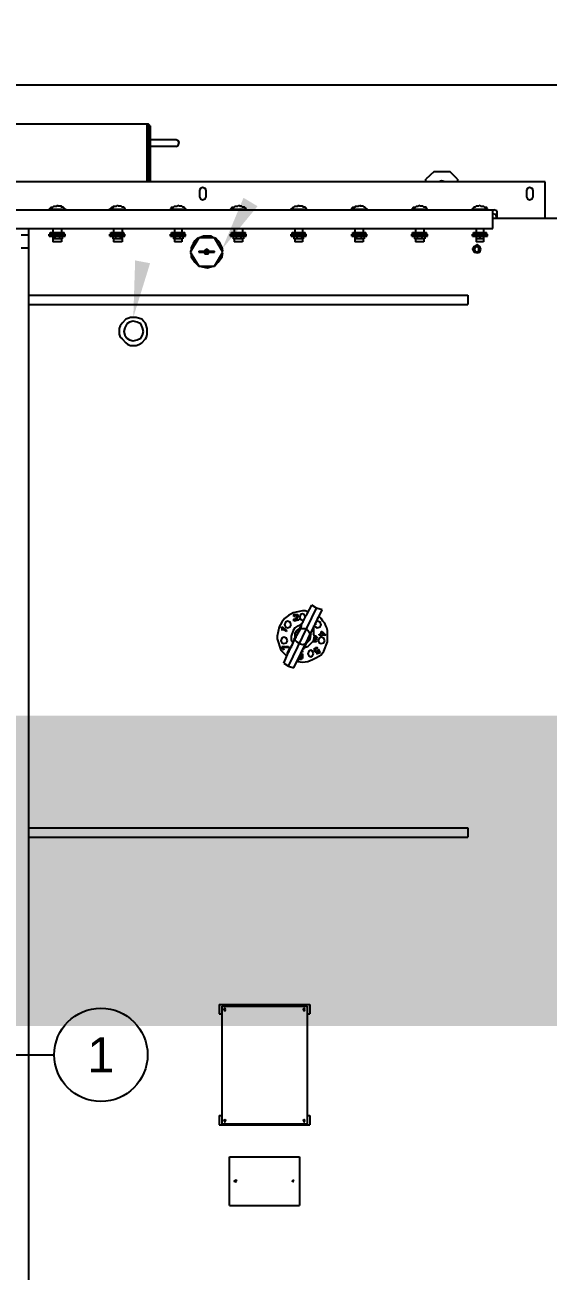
# Model space of a CAD drawing. Header units: feet. Extents: x -17 to 453, y -41 to 31.
# Drawn here: x 33.308 to 34.709, y 17.345 to 20.68 of the extents above; entities that cross this region are included whole.
import ezdxf
from ezdxf import colors
from ezdxf.entities.mleader import LeaderData, LeaderLine
from ezdxf.enums import TextEntityAlignment as Align
from ezdxf.math import Vec2, Vec3

# ---------------------------------------------------------------- set-up
doc = ezdxf.new("R2018")
doc.units = ezdxf.units.FT
doc.header["$MEASUREMENT"] = 0
for name, color, linetype in [('E-CABL-GND', 3, 'Continuous'), ('E-DETL', 1, 'Continuous'), ('G-ANNO-TEXT', 1, 'Continuous')]:
    doc.layers.add(name, color=color, linetype=linetype)
doc.styles.add('NEI-A', font='arial.ttf')
doc.styles.get("Standard").update_dxf_attribs({"font": 'arial.ttf'})

# ---------------------------------------------------------------- blocks, each defined once
blk = doc.blocks.new('DETAIL_TITLE')
at = {"style": 'NEI-A', "flags": 8}
blk.add_attdef('#', text='', height=0.2, dxfattribs=at).set_placement((0.5922, -0.5109), align=Align.MIDDLE_CENTER)
at = {"lineweight": 30, "style": '', "flags": 104}
blk.add_attdef('DETAIL_TITLE', text='', height=0.2, dxfattribs=at).set_placement((0.9099, -0.5251), align=Align.BOTTOM_LEFT)
at = {"style": 'NEI-A'}
for tag, p in [('SCALE:', (0.9386, -0.7379)), ('1"_=_', (1.5474, -0.7379))]:
    blk.add_attdef(tag, text='', height=0.1, dxfattribs=at).set_placement(p, align=Align.BOTTOM_LEFT)
blk = doc.blocks.new('_TagCircle')
at = {"color": 0, "linetype": 'ByBlock', "lineweight": -2, "transparency": 16777216}
blk.add_circle((0, 0), 0.125, dxfattribs=at)
at = {"color": 0, "transparency": 16777216, "style": 'NEI-A'}
blk.add_attdef('TAGNUMBER', text='', height=0.09375, dxfattribs=at).set_placement((0, -0.046875), align=Align.CENTER)

msp = doc.modelspace()

# ---------------------------------------------------------------- hatches: boundary and pattern name
at = {"layer": 'E-DETL', "linetype": 'Continuous'}
for points in [[(33.83596, 20.07985), (33.89349, 20.21744), (33.93101, 20.19492)], [(33.59832, 19.89725), (33.60332, 20.04984), (33.64334, 20.04233)]]:
    msp.add_hatch(color=256, dxfattribs=at).paths.add_polyline_path(points)

# ---------------------------------------------------------------- linework, layer by layer
at = {"layer": 'Defpoints'}
msp.add_lwpolyline([(0.30977, 20.51939), (37.64417, 20.51939)], dxfattribs=at)
at = {"layer": 'E-CABL-GND'}
msp.add_open_spline([(32.77665, 18.07786), (32.81162, 18.0806), (32.92436, 18.0886), (33.25823, 18.09994), (33.1251, 17.38269), (33.4423, 16.69989), (33.11327, 16.61678), (33.13744, 16.49651)], degree=3, knots=[1.6562193, 1.6562193, 1.6562193, 1.6562193, 1.7533787, 1.9660396, 2.5434287, 3.3939212, 3.5619751, 3.5619751, 3.5619751, 3.5619751], dxfattribs=at)
at = {"layer": 'E-DETL', "linetype": 'Continuous'}
for p, q in [((33.63834, 20.41255), (33.63834, 20.25996)), ((34.57139, 20.18241), (34.57139, 20.1624)), ((34.78902, 20.1624), (34.56138, 20.1624)), ((33.38319, 20.11487), (33.38319, 20.09987)), ((33.5683, 20.11487), (33.5683, 20.09987)), ((34.19117, 20.11487), (34.19117, 20.09987)), ((34.03107, 19.09177), (34.03107, 19.08677)), ((34.03357, 19.09427), (34.03357, 19.08927)), ((34.03608, 19.10178), (34.03608, 19.09177)), ((34.03858, 19.10178), (34.03858, 19.09427)), ((34.08611, 19.07927), (34.08611, 19.07426)), ((33.99605, 19.06676), (33.99605, 19.05925)), ((34.0811, 19.07176), (34.0811, 19.05175)), ((34.02107, 19.01923), (34.02107, 19.01423)), ((34.03357, 19.04424), (34.03357, 19.03924)), ((34.0836, 19.03924), (34.0836, 19.02924)), ((34.08611, 19.01423), (34.08611, 19.00422)), ((34.04108, 18.98421), (34.05108, 18.98421)), ((34.04858, 18.99171), (34.04858, 18.98171))]:
    msp.add_line(p, q, dxfattribs=at)
for points in [[(32.17998, 20.41505), (33.63834, 20.41505)], [(33.63584, 20.25996), (33.63584, 20.41505)], [(33.63834, 20.41255), (33.63584, 20.41255)], [(33.64334, 20.41005), (33.63834, 20.41505)], [(33.64084, 20.41005), (33.63834, 20.41255)], [(33.64084, 20.41005), (33.64084, 20.25996)], [(33.64334, 20.41005), (33.64334, 20.25996)], [(33.71339, 20.37253), (33.64334, 20.37253)], [(33.71339, 20.35502), (33.64334, 20.35502)], [(33.71339, 20.35502), (33.71839, 20.35752), (33.72089, 20.36502), (33.71839, 20.37002), (33.71339, 20.37253)], [(34.40379, 20.28748), (34.38128, 20.26746)], [(34.40379, 20.28748), (34.44632, 20.28748)], [(34.46633, 20.26746), (34.44632, 20.28748)], [(34.70147, 20.25996), (31.11686, 20.25996)], [(33.79343, 20.23745), (33.79093, 20.24245), (33.78343, 20.24495), (33.77842, 20.24245), (33.77592, 20.23745)], [(34.38128, 20.25996), (34.38128, 20.26746)], [(34.43381, 20.25996), (34.4238, 20.26246), (34.4163, 20.25996)], [(34.46633, 20.26746), (34.46633, 20.25996)], [(34.66895, 20.23745), (34.66645, 20.24245), (34.65894, 20.24495), (34.65394, 20.24245), (34.65144, 20.23745)], [(34.70147, 20.1624), (34.70147, 20.25996)], [(33.77592, 20.23745), (33.77592, 20.21994)], [(33.77592, 20.21994), (33.77842, 20.21493), (33.78343, 20.21243), (33.79093, 20.21493), (33.79343, 20.21994)], [(33.79343, 20.21994), (33.79343, 20.23745)], [(34.65144, 20.23745), (34.65144, 20.21994)], [(34.65144, 20.21994), (34.65394, 20.21493), (34.65894, 20.21243), (34.66645, 20.21493), (34.66895, 20.21994)], [(34.66895, 20.21994), (34.66895, 20.23745)], [(31.25444, 20.18492), (34.56389, 20.18492)], [(33.37319, 20.18742), (33.37819, 20.19242), (33.38319, 20.19242), (33.38569, 20.19492), (33.3932, 20.19492), (33.3957, 20.19742)], [(33.37319, 20.18742), (33.37319, 20.18492)], [(33.37319, 20.18742), (33.41821, 20.18742)], [(33.41571, 20.18742), (33.41071, 20.19242), (33.4057, 20.19242), (33.4057, 20.19492), (33.3982, 20.19492), (33.3957, 20.19742)], [(33.41821, 20.18742), (33.41821, 20.18492)], [(33.53328, 20.18742), (33.53328, 20.18492)], [(33.53328, 20.18742), (33.57831, 20.18742)], [(33.53578, 20.18742), (33.54078, 20.19242), (33.54579, 20.19242), (33.54579, 20.19492), (33.55329, 20.19492), (33.55579, 20.19742)], [(33.5758, 20.18742), (33.5758, 20.18992), (33.5733, 20.19242), (33.5683, 20.19242), (33.5658, 20.19492), (33.55829, 20.19492), (33.55579, 20.19742)], [(33.57831, 20.18742), (33.57831, 20.18492)], [(33.69588, 20.18742), (33.69588, 20.18492)], [(33.69588, 20.18742), (33.7409, 20.18742)], [(33.69838, 20.18742), (33.70088, 20.18992), (33.70088, 20.19242), (33.70588, 20.19242), (33.70838, 20.19492), (33.71589, 20.19492), (33.71839, 20.19742)], [(33.7384, 20.18742), (33.7334, 20.19242), (33.7309, 20.19242), (33.72839, 20.19492), (33.72089, 20.19492), (33.71839, 20.19742)], [(33.7409, 20.18742), (33.7409, 20.18492)], [(33.85847, 20.18742), (33.86347, 20.19242), (33.86848, 20.19242), (33.87098, 20.19492), (33.87848, 20.19492), (33.88098, 20.19742)], [(33.85847, 20.18742), (33.85847, 20.18492)], [(33.85847, 20.18742), (33.901, 20.18742)], [(33.901, 20.18742), (33.89849, 20.18992), (33.89599, 20.19242), (33.89099, 20.19242), (33.88849, 20.19492), (33.88349, 20.19492), (33.88098, 20.19742)], [(33.901, 20.18742), (33.901, 20.18492)], [(34.01857, 20.18742), (34.01857, 20.18492)], [(34.01857, 20.18742), (34.06359, 20.18742)], [(34.02107, 20.18742), (34.02607, 20.19242), (34.02857, 20.19242), (34.03107, 20.19492), (34.03858, 20.19492), (34.04108, 20.19742)], [(34.06109, 20.18742), (34.06109, 20.18992), (34.05859, 20.19242), (34.05359, 20.19242), (34.05108, 20.19492), (34.04358, 20.19492), (34.04108, 20.19742)], [(34.06359, 20.18742), (34.06359, 20.18492)], [(34.18116, 20.18742), (34.18116, 20.18492)], [(34.18116, 20.18742), (34.22619, 20.18742)], [(34.18366, 20.18742), (34.18366, 20.18992), (34.18616, 20.19242), (34.19117, 20.19242), (34.19367, 20.19492), (34.20117, 20.19492), (34.20367, 20.19742)], [(34.22369, 20.18742), (34.21868, 20.19242), (34.21618, 20.19242), (34.21368, 20.19492), (34.20618, 20.19492), (34.20367, 20.19742)], [(34.22619, 20.18742), (34.22619, 20.18492)], [(34.34376, 20.18742), (34.34876, 20.19242), (34.35376, 20.19242), (34.35626, 20.19492), (34.36127, 20.19492), (34.36377, 20.19742)], [(34.34376, 20.18742), (34.34376, 20.18492)], [(34.34376, 20.18742), (34.38628, 20.18742)], [(34.38628, 20.18742), (34.38378, 20.18992), (34.38128, 20.19242), (34.37628, 20.19242), (34.37377, 20.19492), (34.36627, 20.19492), (34.36377, 20.19742)], [(34.38628, 20.18742), (34.38628, 20.18492)], [(34.50385, 20.18742), (34.50385, 20.18492)], [(34.50385, 20.18742), (34.54888, 20.18742)], [(34.52386, 20.19492), (34.51636, 20.19492), (34.51386, 20.19242), (34.51136, 20.19242), (34.50635, 20.18742)], [(34.52636, 20.19742), (34.52386, 20.19492)], [(34.52636, 20.19742), (34.52887, 20.19492), (34.53637, 20.19492), (34.53887, 20.19242), (34.54387, 20.19242), (34.54387, 20.18992), (34.54638, 20.18742)], [(34.54888, 20.18742), (34.54888, 20.18492)], [(34.56138, 20.13489), (34.56138, 20.18492)], [(34.57139, 20.18241), (34.56389, 20.18492)], [(34.57139, 20.1649), (34.56889, 20.17241), (34.56138, 20.17491)], [(31.25694, 20.13489), (34.56138, 20.13489)], [(33.31815, 20.11738), (33.29814, 20.11738)], [(33.31815, 20.13489), (33.31815, 15.99995)], [(33.37319, 20.11487), (33.37319, 20.11988)], [(33.37319, 20.11988), (33.41571, 20.11988)], [(33.37319, 20.11487), (33.41571, 20.11487)], [(33.37569, 20.11988), (33.37569, 20.12488)], [(33.37569, 20.12488), (33.41321, 20.12488)], [(33.38319, 20.13489), (33.38319, 20.12488)], [(33.38819, 20.11487), (33.38819, 20.10737)], [(33.4007, 20.11487), (33.4007, 20.10737)], [(33.4057, 20.13489), (33.4057, 20.12488)], [(33.40821, 20.11487), (33.40821, 20.10737)], [(33.41321, 20.11988), (33.41321, 20.12488)], [(33.41571, 20.11487), (33.41571, 20.11988)], [(33.53578, 20.11487), (33.53578, 20.11988)], [(33.53578, 20.11988), (33.5758, 20.11988)], [(33.53578, 20.11487), (33.5758, 20.11487)], [(33.53828, 20.11988), (33.53828, 20.12488)], [(33.53828, 20.12488), (33.5733, 20.12488)], [(33.54329, 20.11487), (33.54329, 20.10737)], [(33.54579, 20.13489), (33.54579, 20.12488)], [(33.55079, 20.11487), (33.55079, 20.10737)], [(33.5633, 20.11487), (33.5633, 20.10737)], [(33.5683, 20.13489), (33.5683, 20.12488)], [(33.5733, 20.11988), (33.5733, 20.12488)], [(33.5758, 20.11487), (33.5758, 20.11988)], [(33.69838, 20.11487), (33.69838, 20.11988)], [(33.69838, 20.11988), (33.7384, 20.11988)], [(33.69838, 20.11487), (33.7384, 20.11487)], [(33.70088, 20.11988), (33.70088, 20.12488)], [(33.70088, 20.12488), (33.7359, 20.12488)], [(33.70588, 20.11487), (33.70588, 20.10737)], [(33.70838, 20.13489), (33.70838, 20.12488)], [(33.71088, 20.11487), (33.71088, 20.10737)], [(33.72339, 20.11487), (33.72339, 20.10737)], [(33.72839, 20.13489), (33.72839, 20.12488)], [(33.7309, 20.11487), (33.7309, 20.10737)], [(33.7359, 20.11988), (33.7359, 20.12488)], [(33.7384, 20.11487), (33.7384, 20.11988)], [(33.81344, 20.10987), (33.80594, 20.11487), (33.78593, 20.11487), (33.77592, 20.10987)], [(33.85847, 20.11487), (33.85847, 20.11988)], [(33.85847, 20.11988), (33.901, 20.11988)], [(33.85847, 20.11487), (33.901, 20.11487)], [(33.86097, 20.11988), (33.86097, 20.12488)], [(33.86097, 20.12488), (33.89849, 20.12488)], [(33.86598, 20.11487), (33.86598, 20.10737)], [(33.86848, 20.13489), (33.86848, 20.12488)], [(33.87348, 20.11487), (33.87348, 20.10737)], [(33.88599, 20.11487), (33.88599, 20.10737)], [(33.89099, 20.13489), (33.89099, 20.12488)], [(33.89349, 20.11487), (33.89349, 20.10737)], [(33.89849, 20.11988), (33.89849, 20.12488)], [(33.901, 20.11487), (33.901, 20.11988)], [(34.02107, 20.11487), (34.02107, 20.11988)], [(34.02107, 20.11988), (34.06109, 20.11988)], [(34.02107, 20.11487), (34.06109, 20.11487)], [(34.02357, 20.11988), (34.02357, 20.12488)], [(34.02357, 20.12488), (34.05859, 20.12488)], [(34.02857, 20.11487), (34.02857, 20.10737)], [(34.03107, 20.13489), (34.03107, 20.12488)], [(34.03608, 20.11487), (34.03608, 20.10737)], [(34.04858, 20.11487), (34.04858, 20.10737)], [(34.05108, 20.13489), (34.05108, 20.12488)], [(34.05359, 20.11487), (34.05359, 20.10737)], [(34.05859, 20.11988), (34.05859, 20.12488)], [(34.06109, 20.11487), (34.06109, 20.11988)], [(34.18366, 20.11487), (34.18366, 20.11988)], [(34.18366, 20.11988), (34.22369, 20.11988)], [(34.18366, 20.11487), (34.22369, 20.11487)], [(34.18616, 20.11988), (34.18616, 20.12488)], [(34.18616, 20.12488), (34.22118, 20.12488)], [(34.19117, 20.13489), (34.19117, 20.12488)], [(34.19617, 20.11487), (34.19617, 20.10737)], [(34.20868, 20.11487), (34.20868, 20.10737)], [(34.21368, 20.13489), (34.21368, 20.12488)], [(34.21618, 20.11487), (34.21618, 20.10737)], [(34.22118, 20.11988), (34.22118, 20.12488)], [(34.22369, 20.11487), (34.22369, 20.11988)], [(34.34376, 20.11487), (34.34376, 20.11988)], [(34.34376, 20.11988), (34.38628, 20.11988)], [(34.34376, 20.11487), (34.38628, 20.11487)], [(34.34626, 20.11988), (34.34626, 20.12488)], [(34.34626, 20.12488), (34.38378, 20.12488)], [(34.35126, 20.11487), (34.35126, 20.10737)], [(34.35376, 20.13489), (34.35376, 20.12488)], [(34.35877, 20.11487), (34.35877, 20.10737)], [(34.37127, 20.11487), (34.37127, 20.10737)], [(34.37628, 20.13489), (34.37628, 20.12488)], [(34.37878, 20.11487), (34.37878, 20.10737)], [(34.38378, 20.11988), (34.38378, 20.12488)], [(34.38628, 20.11487), (34.38628, 20.11988)], [(34.50635, 20.11487), (34.50635, 20.11988)], [(34.50635, 20.11988), (34.54638, 20.11988)], [(34.50635, 20.11487), (34.54638, 20.11487)], [(34.50885, 20.11988), (34.50885, 20.12488)], [(34.50885, 20.12488), (34.54387, 20.12488)], [(34.51636, 20.13489), (34.51636, 20.12488)], [(34.51636, 20.11487), (34.51636, 20.09987)], [(34.52636, 20.11487), (34.52636, 20.10737)], [(34.53637, 20.13489), (34.53637, 20.12488)], [(34.53637, 20.11487), (34.53637, 20.09987)], [(34.54387, 20.11988), (34.54387, 20.12488)], [(34.54638, 20.11487), (34.54638, 20.11988)], [(33.31815, 20.08236), (33.29814, 20.08236)], [(33.40821, 20.10737), (33.38319, 20.10737)], [(33.4057, 20.09987), (33.38319, 20.09987)], [(33.4057, 20.10737), (33.4057, 20.09987)], [(33.5683, 20.10737), (33.54329, 20.10737)], [(33.54579, 20.10737), (33.54579, 20.09987)], [(33.5683, 20.09987), (33.54579, 20.09987)], [(33.7309, 20.10737), (33.70588, 20.10737)], [(33.70838, 20.10737), (33.70838, 20.09987)], [(33.72839, 20.09987), (33.70838, 20.09987)], [(33.72839, 20.10737), (33.72839, 20.09987)], [(33.77342, 20.10987), (33.75091, 20.07235)], [(33.77092, 20.10987), (33.76342, 20.10237), (33.75841, 20.09486), (33.75341, 20.08486), (33.75341, 20.07485)], [(33.81595, 20.10987), (33.77342, 20.10987)], [(33.80094, 20.07485), (33.79844, 20.07735), (33.79593, 20.07985), (33.79093, 20.07735), (33.78843, 20.07485)], [(33.83846, 20.07235), (33.81595, 20.10987)], [(33.83846, 20.07485), (33.83596, 20.08486), (33.83095, 20.09486), (33.82595, 20.10237), (33.81845, 20.10987)], [(33.89349, 20.10737), (33.86598, 20.10737)], [(33.86848, 20.10737), (33.86848, 20.09987)], [(33.89099, 20.09987), (33.86848, 20.09987)], [(33.89099, 20.10737), (33.89099, 20.09987)], [(34.05359, 20.10737), (34.02857, 20.10737)], [(34.03107, 20.10737), (34.03107, 20.09987)], [(34.05108, 20.09987), (34.03107, 20.09987)], [(34.05108, 20.10737), (34.05108, 20.09987)], [(34.21618, 20.10737), (34.19117, 20.10737)], [(34.21368, 20.09987), (34.19117, 20.09987)], [(34.21368, 20.10737), (34.21368, 20.09987)], [(34.37878, 20.10737), (34.35126, 20.10737)], [(34.35376, 20.10737), (34.35376, 20.09987)], [(34.37628, 20.09987), (34.35376, 20.09987)], [(34.37628, 20.10737), (34.37628, 20.09987)], [(34.52887, 20.07985), (34.52636, 20.08736), (34.51886, 20.09236), (34.51136, 20.08736), (34.50635, 20.07985), (34.51136, 20.07235), (34.51886, 20.06985), (34.52636, 20.07235), (34.52887, 20.07985)], [(34.52386, 20.08486), (34.51886, 20.08736), (34.51386, 20.08486), (34.51136, 20.07985), (34.51386, 20.07485), (34.51886, 20.07235), (34.52386, 20.07485), (34.52386, 20.08486)], [(34.53637, 20.10737), (34.51636, 20.10737)], [(34.53637, 20.09987), (34.51636, 20.09987)], [(33.75091, 20.07235), (33.77342, 20.03483)], [(33.75341, 20.06985), (33.75341, 20.05984), (33.76342, 20.04483), (33.77092, 20.03733)], [(33.77342, 20.07485), (33.81595, 20.07485)], [(33.77342, 20.07485), (33.77342, 20.07235)], [(33.77342, 20.07235), (33.81595, 20.07235)], [(33.78843, 20.07235), (33.79093, 20.06735), (33.79844, 20.06735), (33.80094, 20.07235)], [(33.81595, 20.07235), (33.81595, 20.07485)], [(33.81595, 20.03483), (33.83846, 20.07235)], [(33.81845, 20.03733), (33.82595, 20.04483), (33.83596, 20.05984), (33.83846, 20.06985)], [(33.77342, 20.03483), (33.81595, 20.03483)], [(33.77592, 20.03483), (33.79593, 20.02982), (33.80594, 20.03233), (33.81344, 20.03483)], [(33.31815, 19.95728), (34.49385, 19.95728)], [(34.49385, 19.95728), (34.49385, 19.93227)], [(33.31815, 19.93227), (34.49385, 19.93227)], [(33.63584, 19.86723), (33.63084, 19.88224), (33.62583, 19.88724), (33.62083, 19.89224), (33.60582, 19.89725), (33.59081, 19.89725), (33.58331, 19.89475), (33.57831, 19.89224), (33.5683, 19.88224), (33.5633, 19.87473), (33.5608, 19.86723), (33.5608, 19.85222), (33.5633, 19.84472), (33.5683, 19.83971), (33.57831, 19.82971), (33.58331, 19.8247), (33.59081, 19.8222), (33.60582, 19.8222), (33.61333, 19.8247), (33.62083, 19.82971), (33.63084, 19.83971), (33.63334, 19.84472), (33.63584, 19.85222), (33.63584, 19.86723)], [(33.62583, 19.85972), (33.62333, 19.86973), (33.61833, 19.87974), (33.60832, 19.88474), (33.59832, 19.88724), (33.58831, 19.88474), (33.58081, 19.87974), (33.5758, 19.86973), (33.5733, 19.85972), (33.5758, 19.84972), (33.58081, 19.84221), (33.58831, 19.83721), (33.59832, 19.83471), (33.60832, 19.83721), (33.61833, 19.84221), (33.62333, 19.84972), (33.62583, 19.85972)], [(34.06609, 19.10928), (34.05859, 19.11178), (34.05108, 19.11178), (34.02607, 19.10678), (34.01356, 19.09928), (34.00356, 19.09177), (33.99605, 19.08177), (33.98855, 19.06926), (33.98354, 19.04424), (33.98354, 19.03674), (33.99355, 19.00672), (34.00356, 18.99672), (34.00856, 18.99171)], [(34.01356, 18.9642), (34.08861, 19.11929)], [(34.02857, 18.95919), (34.10362, 19.11429)], [(34.06359, 19.10428), (34.0761, 19.12679)], [(34.08861, 19.11929), (34.0761, 19.12679)], [(34.10362, 19.11429), (34.08861, 19.11929)], [(34.02107, 19.07426), (34.01857, 19.08177), (34.01106, 19.08427), (34.00606, 19.08177), (34.00356, 19.07426), (34.00606, 19.06926), (34.01106, 19.06676), (34.01857, 19.06926), (34.02107, 19.07426)], [(34.02857, 19.09678), (34.02857, 19.10178), (34.03858, 19.10178)], [(34.03107, 19.09678), (34.02857, 19.09678)], [(34.02857, 19.08427), (34.02857, 19.08927), (34.03357, 19.08927)], [(34.04108, 19.08677), (34.02857, 19.08427)], [(34.03357, 19.10178), (34.03107, 19.09928)], [(34.03107, 19.09928), (34.03107, 19.09678)], [(34.03107, 19.09177), (34.03608, 19.09177)], [(34.03107, 19.08677), (34.04108, 19.08927)], [(34.03357, 19.09427), (34.03858, 19.09427)], [(34.03858, 18.9767), (34.05108, 18.9742), (34.06609, 18.9767), (34.0786, 18.98171), (34.08861, 18.98671), (34.10111, 18.99422), (34.10862, 19.00422), (34.11862, 19.02924), (34.11862, 19.05925), (34.11612, 19.06676), (34.11362, 19.07176), (34.11112, 19.07927), (34.10612, 19.08427), (34.10111, 19.09177), (34.09611, 19.09678)], [(34.03858, 19.07176), (34.04608, 19.07426), (34.05108, 19.07927)], [(34.04108, 19.08927), (34.04108, 19.08677)], [(34.05859, 19.09678), (34.05609, 19.10178), (34.05108, 19.10428), (34.04608, 19.10178), (34.04358, 19.09427), (34.04608, 19.08927), (34.05108, 19.08677), (34.05609, 19.08677)], [(34.04858, 19.07426), (34.06109, 19.09928)], [(34.05359, 19.07927), (34.05108, 19.08177)], [(34.05359, 19.08677), (34.05609, 19.08927)], [(34.05359, 19.08427), (34.05609, 19.08677)], [(34.05609, 19.09177), (34.05859, 19.09427)], [(34.05859, 19.09678), (34.06359, 19.10428)], [(34.05859, 19.09427), (34.05859, 19.09678)], [(34.06109, 19.09678), (34.05859, 19.09678)], [(34.06109, 19.09928), (34.06359, 19.10178)], [(34.06109, 19.10178), (34.06359, 19.10178)], [(34.06359, 19.10178), (34.06359, 19.10428)], [(34.0836, 19.07176), (34.08611, 19.06926), (34.09111, 19.06676), (34.09861, 19.06926), (34.10111, 19.07426), (34.09861, 19.08177), (34.09111, 19.08427), (34.08861, 19.08427)], [(34.08861, 19.08177), (34.08611, 19.07927)], [(34.09111, 19.08677), (34.08861, 19.08427)], [(34.09111, 19.08677), (34.08861, 19.08677)], [(34.09361, 19.09427), (34.09111, 19.08927)], [(34.09111, 19.08927), (34.09111, 19.08677)], [(34.09611, 19.09678), (34.09361, 19.09427)], [(34.09361, 19.09678), (34.09611, 19.09678)], [(33.99355, 19.06676), (33.99605, 19.06926)], [(33.99605, 19.06676), (33.99355, 19.06676)], [(33.99605, 19.06926), (34.00856, 19.05925)], [(34.00856, 19.05675), (33.99605, 19.06426)], [(34.00856, 19.05925), (34.00856, 19.05675)], [(34.01606, 19.00422), (34.03608, 19.04675)], [(34.03858, 19.07176), (34.03107, 19.06676), (34.02607, 19.05925), (34.02107, 19.04424), (34.02107, 19.03424), (34.02607, 19.02673)], [(34.0736, 19.04424), (34.0711, 19.05175), (34.06609, 19.05925), (34.06109, 19.06426), (34.04358, 19.06426), (34.03608, 19.05925), (34.03107, 19.05175), (34.03107, 19.03424), (34.03608, 19.02924), (34.04358, 19.02423), (34.05108, 19.02173), (34.06109, 19.02423), (34.0711, 19.03424), (34.0736, 19.04424)], [(34.03608, 19.04424), (34.03357, 19.04675)], [(34.03608, 19.04675), (34.04608, 19.06426)], [(34.03608, 19.04675), (34.03858, 19.05425)], [(34.03858, 19.04925), (34.03608, 19.05175)], [(34.03858, 19.05675), (34.04108, 19.05925)], [(34.03858, 19.05675), (34.04108, 19.05425)], [(34.03858, 19.05675), (34.04108, 19.05675)], [(34.04108, 19.05925), (34.04358, 19.06426)], [(34.04108, 19.05925), (34.04358, 19.05925)], [(34.04358, 19.06676), (34.04608, 19.06926)], [(34.04358, 19.06676), (34.04608, 19.06676)], [(34.04608, 19.07176), (34.04858, 19.07176)], [(34.04608, 19.06426), (34.04858, 19.07176)], [(34.04858, 19.06926), (34.04608, 19.07176)], [(34.04858, 19.07176), (34.04858, 19.07426)], [(34.05609, 19.01423), (34.06609, 19.01673), (34.0811, 19.03174), (34.0836, 19.04424), (34.0811, 19.05175)], [(34.0736, 19.05175), (34.0711, 19.04424)], [(34.0711, 19.05175), (34.0736, 19.04925)], [(34.0711, 19.04675), (34.0711, 19.04925)], [(34.0711, 19.04925), (34.0736, 19.04925)], [(34.0761, 19.05675), (34.0736, 19.05425)], [(34.0786, 19.06676), (34.0811, 19.06426)], [(34.0786, 19.06426), (34.0811, 19.06426)], [(34.0786, 19.06175), (34.0786, 19.05925)], [(34.0811, 19.07176), (34.0836, 19.07176)], [(34.0836, 19.07426), (34.0836, 19.07176)], [(34.0836, 19.07426), (34.08611, 19.07426)], [(34.09611, 19.04925), (34.10111, 19.04925)], [(34.09611, 19.04675), (34.09611, 19.04925)], [(34.10111, 19.04675), (34.09611, 19.04675)], [(34.10111, 19.05675), (34.10362, 19.05675)], [(34.10111, 19.04925), (34.10111, 19.05675)], [(34.10111, 19.04424), (34.10111, 19.04675)], [(34.10362, 19.04675), (34.10111, 19.04424)], [(34.10362, 19.05675), (34.11362, 19.04675)], [(34.10362, 19.05425), (34.10362, 19.04925)], [(34.11112, 19.04675), (34.10362, 19.05425)], [(34.10362, 19.04925), (34.11112, 19.04675)], [(34.11362, 19.04675), (34.10362, 19.04675)], [(34.01106, 19.03174), (34.00856, 19.03924), (34.00106, 19.04174), (33.99605, 19.03924), (33.99355, 19.03174), (33.99605, 19.02673), (34.00106, 19.02423), (34.00856, 19.02673), (34.01106, 19.03174)], [(33.99605, 19.01673), (34.00606, 19.01673)], [(34.00106, 19.00672), (33.99605, 19.01673)], [(33.99855, 19.01423), (34.00106, 19.00672)], [(34.01606, 19.01423), (33.99855, 19.01423)], [(34.00606, 19.01673), (34.00856, 19.01423), (34.00856, 19.01673), (34.01356, 19.01673)], [(34.01106, 18.99922), (34.01857, 19.01423)], [(34.01356, 19.01673), (34.01606, 19.01423)], [(34.02107, 19.01423), (34.01857, 19.01423)], [(34.01857, 19.00922), (34.01857, 19.01173)], [(34.02357, 19.01923), (34.02107, 19.01923)], [(34.02357, 19.01923), (34.02857, 19.03174)], [(34.02607, 19.02423), (34.02357, 19.02423)], [(34.02607, 19.02423), (34.02607, 19.02673)], [(34.02857, 19.03424), (34.03107, 19.03924)], [(34.03357, 19.03924), (34.03107, 19.03924)], [(34.03357, 19.04424), (34.03608, 19.04424)], [(34.06109, 19.02423), (34.05359, 19.00922)], [(34.05359, 19.01423), (34.05609, 19.01423)], [(34.05609, 19.01923), (34.05859, 19.01923)], [(34.06109, 19.02423), (34.05859, 19.02423)], [(34.05859, 19.02173), (34.05859, 19.01923)], [(34.06609, 19.03424), (34.06359, 19.03174)], [(34.06859, 19.03924), (34.06609, 19.03674)], [(34.06609, 19.03924), (34.06859, 19.03924)], [(34.06609, 19.03424), (34.06609, 19.03674)], [(34.06859, 19.04424), (34.06859, 19.03924)], [(34.06859, 19.04424), (34.0711, 19.04424)], [(34.08861, 19.02924), (34.0811, 19.02924), (34.0811, 19.03174)], [(34.0811, 19.03174), (34.08861, 19.03174)], [(34.0836, 19.04424), (34.08861, 19.04174)], [(34.08611, 19.04424), (34.0836, 19.04424)], [(34.0836, 19.03924), (34.08611, 19.03674), (34.08611, 19.03424), (34.08861, 19.03424)], [(34.08611, 19.03674), (34.0836, 19.03674)], [(34.0836, 19.03424), (34.08611, 19.03174)], [(34.09361, 19.00922), (34.09361, 19.00422), (34.09111, 19.00172), (34.08611, 19.00172), (34.0836, 19.00422), (34.0836, 19.01173)], [(34.0836, 19.01173), (34.09361, 19.01173)], [(34.09111, 19.04174), (34.08611, 19.04424)], [(34.09111, 19.03924), (34.08611, 19.03924), (34.08611, 19.04174), (34.09111, 19.04174)], [(34.08611, 19.02924), (34.08611, 19.03174)], [(34.08611, 19.01423), (34.09111, 19.01423), (34.09111, 19.01173)], [(34.08861, 19.04174), (34.08861, 19.03924)], [(34.08861, 19.03674), (34.08861, 19.03424)], [(34.08861, 19.02924), (34.08861, 19.03174)], [(34.09111, 19.03924), (34.09111, 19.04174)], [(34.11112, 19.03174), (34.10862, 19.03924), (34.10111, 19.04174), (34.09611, 19.03924), (34.09361, 19.03174), (34.09611, 19.02673), (34.10111, 19.02423), (34.10862, 19.02673), (34.11112, 19.03174)], [(34.00106, 18.9717), (34.01356, 19.00172)], [(34.01106, 18.99422), (34.01106, 18.99922)], [(34.01356, 18.99672), (34.01106, 18.99922)], [(34.01356, 18.99922), (34.01106, 18.99922)], [(34.01356, 19.00172), (34.01606, 19.00422)], [(34.01606, 19.00172), (34.01356, 19.00422)], [(34.01606, 19.00422), (34.01356, 19.00422)], [(34.01857, 19.00672), (34.01606, 19.00922)], [(34.01606, 19.00922), (34.01857, 19.00922)], [(34.03858, 18.97921), (34.03608, 18.9742)], [(34.04358, 18.98671), (34.03858, 18.98171)], [(34.03858, 18.98171), (34.03858, 18.97921)], [(34.04108, 18.98921), (34.04858, 18.98921)], [(34.04108, 18.98671), (34.04858, 18.98671)], [(34.04858, 18.98171), (34.04108, 18.98171), (34.04108, 18.98421)], [(34.04608, 18.99422), (34.04358, 18.98921)], [(34.04358, 18.98921), (34.04358, 18.98671)], [(34.04608, 18.99672), (34.04608, 18.99422)], [(34.04608, 18.99672), (34.05108, 18.99672)], [(34.04858, 19.00422), (34.05108, 19.00172)], [(34.04858, 19.00422), (34.05108, 19.00422)], [(34.05108, 18.99422), (34.04858, 18.99422), (34.04858, 19.00172)], [(34.04858, 18.99171), (34.05108, 18.99171)], [(34.05108, 19.00922), (34.05359, 19.00672)], [(34.05108, 19.00922), (34.05359, 19.00922)], [(34.05359, 19.00672), (34.05108, 19.00672)], [(34.05108, 19.00422), (34.05108, 19.00172)], [(34.05108, 18.99672), (34.05108, 18.98421)], [(34.0811, 18.99672), (34.0786, 19.00422), (34.0736, 19.00672), (34.06859, 19.00422), (34.06609, 18.99672), (34.06859, 18.99171), (34.0736, 18.98921), (34.0786, 18.99171), (34.0811, 18.99672)], [(34.08611, 19.00422), (34.09111, 19.00422)], [(34.08861, 18.99672), (34.09611, 19.00172)], [(34.09111, 18.99672), (34.08861, 18.99672)], [(34.09111, 19.00422), (34.09361, 19.00672)], [(34.09861, 18.99922), (34.09111, 18.99672)], [(34.09361, 19.00922), (34.09861, 18.99922)], [(34.09611, 19.00172), (34.09361, 19.00672)], [(34.00106, 18.9717), (34.01356, 18.9642)], [(34.01356, 18.9642), (34.02857, 18.95919)], [(33.31815, 18.53144), (34.49385, 18.53144)], [(34.49385, 18.53144), (34.49385, 18.50643)], [(33.31815, 18.50643), (34.49385, 18.50643)], [(33.82845, 18.05866), (34.0711, 18.05866)], [(33.82845, 18.05866), (33.82845, 18.03365)], [(33.83596, 18.05366), (34.06359, 18.05366)], [(33.83596, 17.73848), (33.83596, 18.05366)], [(33.84596, 18.04616), (33.84346, 18.04866), (33.84096, 18.04616), (33.84346, 18.04366), (33.84596, 18.04616)], [(33.84096, 18.04616), (33.84346, 18.04115), (33.84596, 18.04616)], [(34.05859, 18.04616), (34.05609, 18.04866), (34.05359, 18.04616), (34.05609, 18.04366), (34.05859, 18.04616)], [(34.05359, 18.04616), (34.05609, 18.04115), (34.05859, 18.04616)], [(34.06359, 18.05366), (34.06359, 17.73848)], [(34.0711, 18.05866), (34.0711, 18.03365)], [(33.82845, 18.03365), (33.83596, 18.03365)], [(34.06359, 18.03365), (34.0711, 18.03365)], [(33.82845, 17.76099), (33.83596, 17.76099)], [(33.82845, 17.76099), (33.82845, 17.73597)], [(33.84096, 17.74848), (33.84346, 17.74348), (33.84596, 17.74848), (33.84346, 17.75098)], [(33.84346, 17.75098), (33.84096, 17.74848), (33.84346, 17.74598), (33.84596, 17.74848)], [(34.05859, 17.74848), (34.05609, 17.75098), (34.05359, 17.74848), (34.05609, 17.74598), (34.05859, 17.74848)], [(34.05359, 17.74848), (34.05609, 17.74348), (34.05859, 17.74848)], [(34.06359, 17.76099), (34.0711, 17.76099)], [(34.0711, 17.76099), (34.0711, 17.73597)], [(33.82845, 17.73597), (34.0711, 17.73597)], [(34.06359, 17.73848), (33.83596, 17.73848)], [(33.85597, 17.65092), (34.04358, 17.65092)], [(33.85597, 17.52085), (33.85597, 17.65092)], [(34.04358, 17.65092), (34.04358, 17.52085)], [(33.87598, 17.58589), (33.87348, 17.58839), (33.86848, 17.58589), (33.87348, 17.58339), (33.87598, 17.58589)], [(34.02857, 17.58589), (34.02607, 17.58839), (34.02357, 17.58589), (34.02607, 17.58339), (34.02857, 17.58589)], [(33.85597, 17.52085), (34.04358, 17.52085)]]:
    msp.add_lwpolyline(points, dxfattribs=at)

# ---------------------------------------------------------------- block references
at = {"layer": 'G-ANNO-TEXT'}
ref = msp.add_blockref('DETAIL_TITLE', (9.90128, 25.73156), dxfattribs=at)
lines = msp.add_mtext('{\\LSTEEL SUPPORT POST GROUNDING (ABOVE GROUND)}', dxfattribs={"layer": '0', "insert": (10.81118, 25.50642), "char_height": 7.5055471, "attachment_point": 1})
ref.add_attrib('DETAIL_TITLE', '', (10.81118, 25.50642)).embed_mtext(lines)

# ---------------------------------------------------------------- leaders
ml = msp.add_multileader_block('Standard', dxfattribs=at)
ml.set_content('_TagCircle', color=256)
ml.set_attribute('TAGNUMBER', '1', width=0)
ml.set_leader_properties()
ml.build(insert=Vec2(0, 0))
ml.multileader.update_dxf_attribs({"dogleg_length": 0.20776, "arrow_head_size": 0.17313})
ctx = ml.context
ctx.base_point, ctx.char_height, ctx.arrow_head_size, ctx.landing_gap_size, ctx.plane_origin = Vec3(33.38668, 17.92375), 0.1, 0.17313, 0.0625, Vec3(33.52556, 16.98252)
notes = []
notes.append((ctx, [(0, (1, 1, 0), (33.17892, 17.92375), (1, 0), 0.20776, [(1, [(32.63374, 18.039)], 0, [])])]))
ctx.block.insert = Vec3(33.51168, 17.92375)
for ctx, leaders in notes:
    for number, flags, end, landing, length, lines in leaders:
        leader = LeaderData()
        leader.index, (leader.has_last_leader_line, leader.has_dogleg_vector, leader.attachment_direction) = number, flags
        leader.last_leader_point, leader.dogleg_vector, leader.dogleg_length = Vec3(end), Vec3(landing), length
        for number, points, colour, breaks in lines:
            line = LeaderLine()
            line.index, line.vertices, line.color, line.breaks = number, Vec3.list(points), colors.encode_raw_color(colour), breaks
            leader.lines.append(line)
        ctx.leaders.append(leader)

doc.saveas('drawing.dxf')
